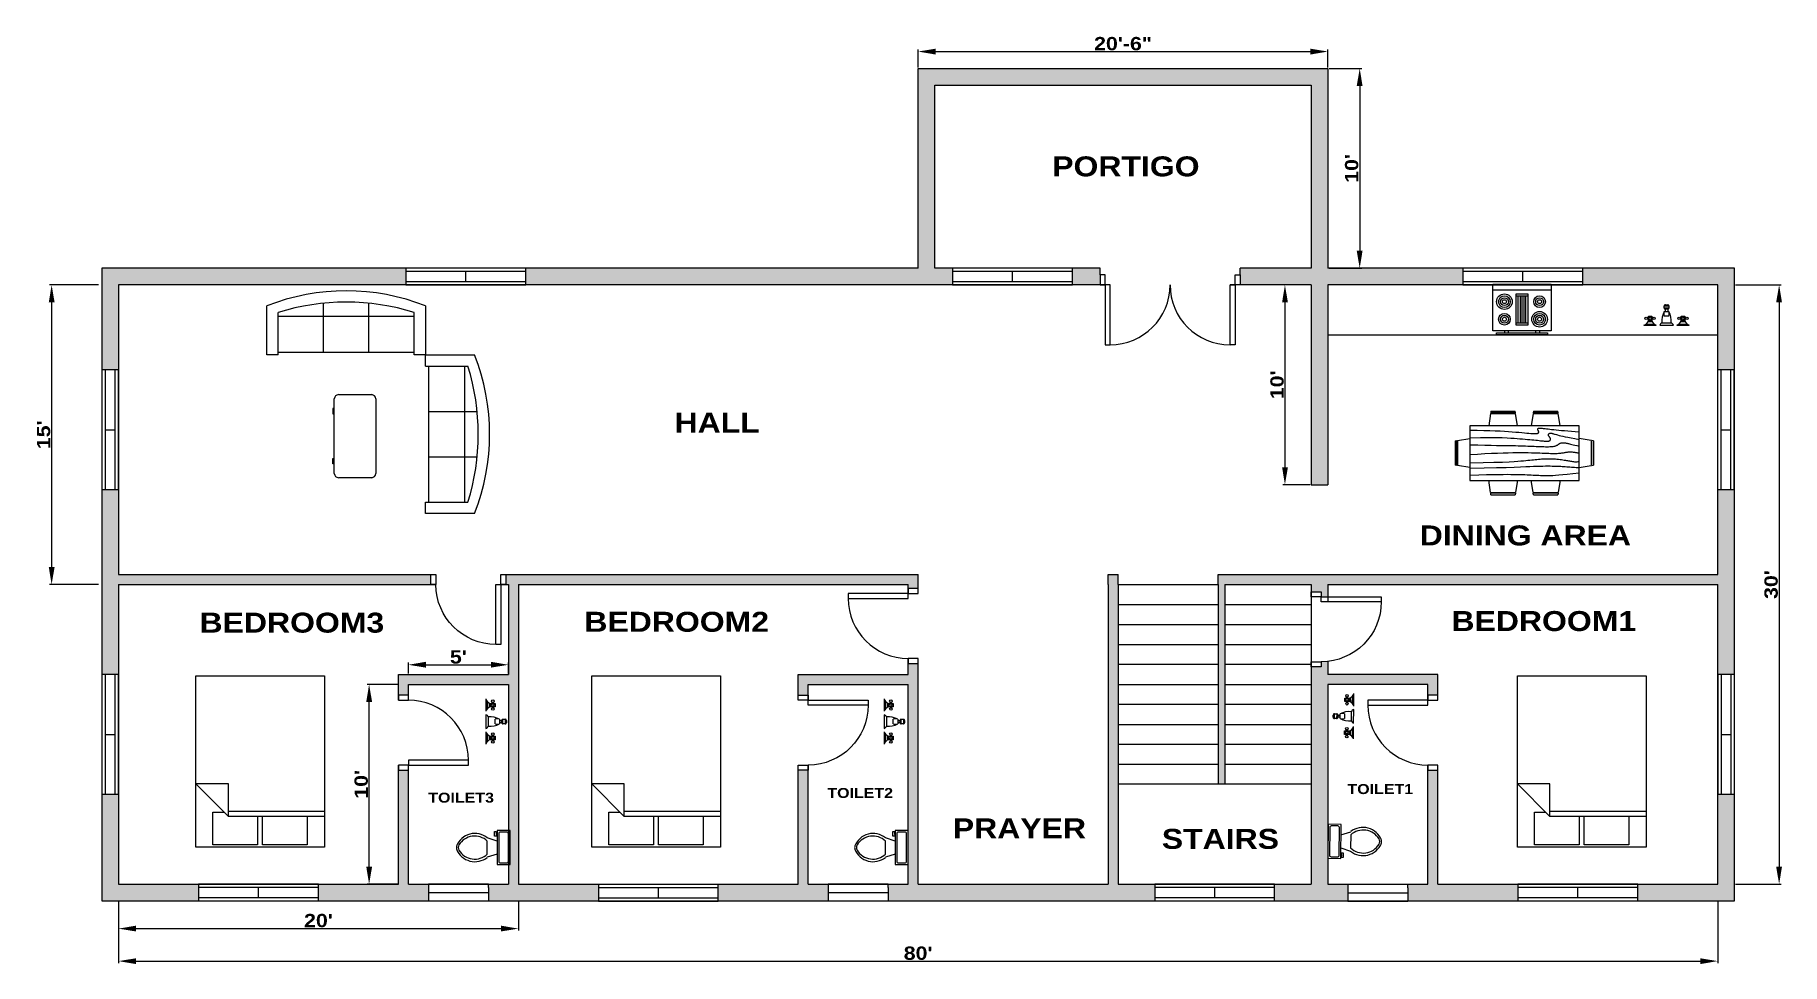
# Model space of a CAD drawing. Header units: feet. Extents: x 2396 to 3445, y 1449 to 2007.
import ezdxf

# ---------------------------------------------------------------- set-up
doc = ezdxf.new("R2010")
doc.units = ezdxf.units.FT
for name, color, linetype in [('BLOCK', 130, 'Continuous'), ('DIM', 60, 'Continuous'), ('DOOR', 100, 'Continuous'), ('HATCH', 144, 'Continuous'), ('TEXT', 51, 'Continuous'), ('WINDOW', 10, 'Continuous')]:
    doc.layers.add(name, color=color, linetype=linetype)
doc.styles.get("Standard").update_dxf_attribs({"font": 'ariblk.ttf'})
doc.dimstyles.new('ISO-25', dxfattribs={"dimtxt": 8, "dimasz": 10.5, "dimexe": 1.25, "dimexo": 0.625, "dimtad": 1, "dimlunit": 4, "dimtxsty": 'Standard', "dimcen": 2.5, "dimadec": 0, "dimazin": 0, "dimtfac": 0.6, "dimtmove": 0, "dimatfit": 3, "dimfxl": 1, "dimarcsym": 0})

# ---------------------------------------------------------------- blocks, each defined once
blk = doc.blocks.new('door2')
at = {"layer": 'DOOR'}
for points in [[(-78, 6), (-81, 6), (-81, 42), (-78, 42)], [(-6, 6), (-3, 6), (-3, 42), (-6, 42)], [(-81, 0), (-84, 0), (-84, 6), (-81, 6)], [(-3, 0), (0, 0), (0, 6), (-3, 6)]]:
    blk.add_lwpolyline(points, close=True, dxfattribs=at)
for centre, start, end in [((-78, 6), 0, 90), ((-6, 6), 90, 180)]:
    blk.add_arc(centre, 36, start, end, dxfattribs=at)
blk = doc.blocks.new('window2')
at = {"layer": 'WINDOW'}
for p, q in [((0, 10), (-72, 10)), ((-72, 10), (-72, 0)), ((0, 8), (-72, 8)), ((-72, 2), (0, 2)), ((-72, 0), (0, 0)), ((-36, 2), (-36, 8)), ((0, 0), (0, 10))]:
    blk.add_line(p, q, dxfattribs=at)
blk = doc.blocks.new('door1')
at = {"layer": 'DOOR'}
for points in [[(-6, 6), (-3, 6), (-3, 42), (-6, 42)], [(-45, 0), (-42, 0), (-42, 6), (-45, 6)], [(-3, 0), (0, 0), (0, 6), (-3, 6)]]:
    blk.add_lwpolyline(points, close=True, dxfattribs=at)
blk.add_arc((-6, 6), 36, 90, 180, dxfattribs=at)
blk = doc.blocks.new('Range-Oven - 30 in top')
for p, q in [((0, -3), (30, -3)), ((12, -6), (18, -6)), ((13, -20), (13, -6)), ((14, -6), (14, -20)), ((15, -20), (15, -6)), ((16, -6), (16, -20)), ((17, -20), (17, -6)), ((6, -24), (6, -25)), ((8, -25), (8, -24)), ((18, -20), (12, -20)), ((22, -25), (22, -24)), ((24, -24), (24, -25))]:
    blk.add_line(p, q)
for points in [[(0, -24), (0, 0), (30, 0), (30, -24)], [(12, -21), (12, -5), (18, -5), (18, -21)], [(2, -26), (2, -25), (28, -25), (28, -26)]]:
    blk.add_lwpolyline(points, close=True)
for centre, radius in [((6, -9), 4), ((6, -9), 3), ((6, -9), 2), ((6, -9), 1), ((24, -9), 3), ((24, -9), 2), ((24, -9), 1), ((6, -18), 3), ((6, -18), 2), ((6, -18), 1), ((24, -18), 4), ((24, -18), 3), ((24, -18), 2), ((24, -18), 1)]:
    blk.add_circle(centre, radius)
blk = doc.blocks.new('Faucet - Bathroom front')
for p, q in [((-0.5, 4.25), (0.5, 4.25)), ((-5, 0), (-2.25, 0)), ((-4.5087, 0.25), (-2.7408, 0.25)), ((-4, 1.625), (-4.25, 1.625)), ((-4, 1.375), (-4.25, 1.375)), ((-3.1442, 0.75), (-4.0979, 0.75)), ((-3.25, 1.625), (-3, 1.625)), ((-3.25, 1.375), (-3, 1.375)), ((-1.5, 0), (1.5, 0)), ((-1, 0.5), (1, 0.5)), ((0.5, 3.75), (-0.5, 3.75)), ((-0.5, 3), (0.5, 3)), ((0.5, 2), (-0.5, 2)), ((-0.25, 3), (-0.25, 3.5)), ((0.25, 3.5), (0.25, 3)), ((2.25, 0), (5, 0)), ((2.7413, 0.25), (4.5092, 0.25)), ((3.25, 1.625), (3, 1.625)), ((3.25, 1.375), (3, 1.375)), ((4.1058, 0.75), (3.1521, 0.75)), ((4, 1.625), (4.25, 1.625)), ((4, 1.375), (4.25, 1.375))]:
    blk.add_line(p, q)
for points in [[(-0.5, 3.75), (-0.5, 4.25)], [(-0.25, 4.5), (0.25, 4.5)], [(0.5, 4.25), (0.5, 3.75)], [(0.25, 3.5), (-0.25, 3.5)]]:
    blk.add_lwpolyline(points)
for points in [[(-4, 1), (-4, 2), (-3.25, 2), (-3.25, 1)], [(3.25, 1), (3.25, 2), (4, 2), (4, 1)]]:
    blk.add_lwpolyline(points, close=True)
for centre in [(-4.5, 1.5), (-3.625, 1.5), (-2.75, 1.5), (2.75, 1.5), (3.625, 1.5), (4.5, 1.5)]:
    blk.add_circle(centre, 0.2795)
for centre, radius, start, end in [((-0.2575, 4.2575), 0.2426, 88.22243, 181.7776), ((0.2575, 4.2575), 0.2426, 358.2224, 91.77757), ((-5.375, 1.375), 1.4252, 285.2551, 344.7449), ((-1.875, 1.375), 1.4252, 195.2551, 254.7449), ((-0.7962, -0.2038), 0.7327, 106.1502, 163.8498), ((3, 1), 4.0311, 150.2551, 187.125), ((0.6413, 2.5), 1.246, 156.3417, 203.6583), ((-0.2575, 3.7425), 0.2426, 178.2224, 271.7776), ((0.2575, 3.7425), 0.2426, 268.2224, 1.777565), ((-3, 1), 4.0311, 352.875, 29.74488), ((-0.6413, 2.5), 1.246, 336.3417, 23.65835), ((0.7962, -0.2038), 0.7327, 16.1502, 73.84979), ((1.875, 1.375), 1.4252, 285.2551, 344.7449), ((5.375, 1.375), 1.4252, 195.2551, 254.7449)]:
    blk.add_arc(centre, radius, start, end)
blk = doc.blocks.new('Dining Set - 36 x 72 in.')
at = {"linetype": 'Continuous'}
for p, q in [((-22.2343, 26.00059), (-23.4847, 17.99762)), ((-22.2304, 26), (-5.7608, 26)), ((-22, 27.5), (-22.1562, 26.50042)), ((-5.8416, 26.5), (-22.1534, 26.5)), ((-22, 27.5), (-6, 27.5)), ((-5.8437, 26.49966), (-6, 27.5)), ((-4.5152, 17.99762), (-5.7655, 25.99926)), ((5.7657, 26.00059), (4.5153, 17.99762)), ((5.7696, 26), (22.2392, 26)), ((6, 27.5), (5.8438, 26.50042)), ((22.1584, 26.5), (5.8466, 26.5)), ((6, 27.5), (22, 27.5)), ((22.1563, 26.49966), (22, 27.5)), ((23.4848, 17.99762), (22.2345, 25.99926)), ((36, 18), (-36, 18)), ((-36, 18), (-36, -18)), ((36, -18), (36, 18)), ((-45.5, 8), (-44.5004, 8.15617)), ((-45.5, 8), (-45.5, -8)), ((-44.5, -8.15843), (-44.5, 8.15338)), ((-44.0006, 8.23428), (-35.9976, 9.48474)), ((-44, 8.23041), (-44, -8.23915)), ((44.0006, 8.23428), (35.9976, 9.48474)), ((44, 8.23041), (44, -8.23915)), ((44.5, -8.15843), (44.5, 8.15338)), ((45.5, 8), (44.5005, 8.15617)), ((45.5, 8), (45.5, -8)), ((-44.4997, -8.15631), (-45.5, -8)), ((-35.9976, -9.48476), (-43.9993, -8.2345)), ((35.9976, -9.48476), (43.9993, -8.2345)), ((44.4997, -8.15631), (45.5, -8)), ((-36, -18), (36, -18)), ((-22.2343, -26.0006), (-23.4847, -17.99762)), ((-4.5152, -17.99762), (-5.7655, -25.99928)), ((5.7657, -26.0006), (4.5153, -17.99762)), ((23.4848, -17.99762), (22.2345, -25.99928)), ((-22.2304, -26), (-5.7608, -26)), ((-22, -27.5), (-22.1562, -26.50044)), ((-5.8416, -26.5), (-22.1534, -26.5)), ((-22, -27.5), (-6, -27.5)), ((-5.8437, -26.49967), (-6, -27.5)), ((5.7696, -26), (22.2392, -26)), ((6, -27.5), (5.8438, -26.50044)), ((22.1584, -26.5), (5.8466, -26.5)), ((6, -27.5), (22, -27.5)), ((22.1563, -26.49967), (22, -27.5))]:
    blk.add_line(p, q, dxfattribs=at)
for points in [[(-36, 15), (-31.1772, 14.97754), (-26.8079, 14.91406), (-22.8538, 14.81543), (-19.276, 14.6875), (-16.0362, 14.53613), (-13.0957, 14.36718), (-10.4159, 14.18652), (-7.9583, 14), (-5.6904, 13.81315), (-3.6035, 13.63021), (-1.6954, 13.45508), (0.0365, 13.29166), (1.5945, 13.14388), (2.9811, 13.01562), (4.1988, 12.9108), (5.25, 12.83333), (6.1393, 12.78613), (6.8802, 12.76823), (7.4883, 12.77767), (7.9792, 12.8125), (8.3685, 12.87077), (8.6719, 12.95052), (8.9049, 13.0498), (9.0833, 13.16666), (9.2205, 13.29899), (9.3216, 13.44401), (9.3895, 13.59879), (9.4271, 13.76041), (9.4373, 13.92594), (9.4232, 14.09245), (9.3875, 14.257), (9.3333, 14.41666), (9.2638, 14.56917), (9.1836, 14.71484), (9.0975, 14.85465), (9.0104, 14.98958), (8.9272, 15.1206), (8.8529, 15.2487), (8.7922, 15.37483), (8.75, 15.5), (8.7305, 15.62467), (8.7344, 15.74739), (8.7617, 15.86621), (8.8125, 15.97916), (8.8867, 16.08431), (8.9844, 16.17968), (9.1055, 16.26334), (9.25, 16.33333), (9.4189, 16.38802), (9.6172, 16.42708), (9.8506, 16.45052), (10.125, 16.45833), (10.4463, 16.45052), (10.8203, 16.42708), (11.2529, 16.38802), (11.75, 16.33333), (12.3184, 16.26318), (12.9694, 16.17838), (13.7151, 16.07991), (14.5677, 15.96875), (15.5395, 15.84586), (16.6426, 15.71224), (17.8893, 15.56884), (19.2917, 15.41666), (20.859, 15.25667), (22.5879, 15.08984), (24.4721, 14.91715), (26.5052, 14.73958), (28.6809, 14.5581), (30.9929, 14.3737), (33.4347, 14.18733), (36, 14)], [(-36, 10), (-28.9766, 10.14274), (-23.1725, 10.20442), (-18.4241, 10.19775), (-14.5677, 10.13541), (-11.4399, 10.03011), (-8.877, 9.89453), (-6.7154, 9.74137), (-4.7917, 9.58333), (-2.9698, 9.43082), (-1.2246, 9.28515), (0.4415, 9.14534), (2.026, 9.01041), (3.5266, 8.87939), (4.9408, 8.7513), (6.266, 8.62516), (7.5, 8.5), (8.6411, 8.37549), (9.6914, 8.2539), (10.6538, 8.13818), (11.5312, 8.03125), (12.3267, 7.93603), (13.043, 7.85547), (13.6831, 7.79248), (14.25, 7.75), (14.7471, 7.7303), (15.1797, 7.73307), (15.5537, 7.75732), (15.875, 7.80208), (16.1494, 7.86637), (16.3828, 7.94922), (16.5811, 8.04964), (16.75, 8.16666), (16.8944, 8.29915), (17.0143, 8.44531), (17.1089, 8.60319), (17.1771, 8.77083), (17.218, 8.94629), (17.2305, 9.1276), (17.2137, 9.31282), (17.1667, 9.5), (17.0895, 9.6875), (16.987, 9.875), (16.8649, 10.0625), (16.7292, 10.25), (16.5856, 10.4375), (16.4401, 10.625), (16.2985, 10.8125), (16.1667, 11), (16.05, 11.18733), (15.9518, 11.3737), (15.8752, 11.5581), (15.8229, 11.73958), (15.798, 11.91715), (15.8034, 12.08984), (15.842, 12.25667), (15.9167, 12.41666), (16.0295, 12.56836), (16.1784, 12.70833), (16.3605, 12.83268), (16.5729, 12.9375), (16.8127, 13.01888), (17.0768, 13.07291), (17.3625, 13.0957), (17.6667, 13.08333), (17.9894, 13.03312), (18.3418, 12.94726), (18.7382, 12.82918), (19.1927, 12.68229), (19.7195, 12.51001), (20.3327, 12.31575), (21.0465, 12.10294), (21.875, 11.875), (22.8357, 11.63354), (23.959, 11.37304), (25.2786, 11.08618), (26.8282, 10.76562), (28.6414, 10.40405), (30.752, 9.99414), (33.1936, 9.52856), (36, 9)], [(-36, 5.5), (-30.7157, 5.3348), (-26.069, 5.20963), (-21.9946, 5.11767), (-18.4271, 5.05208), (-15.3009, 5.00602), (-12.5508, 4.97265), (-10.1112, 4.94515), (-7.9167, 4.91666), (-5.909, 4.88167), (-4.0586, 4.83984), (-2.3429, 4.79215), (-0.7396, 4.73958), (0.7739, 4.6831), (2.22, 4.6237), (3.6213, 4.56233), (5, 4.5), (6.373, 4.43782), (7.7344, 4.3776), (9.0723, 4.32129), (10.375, 4.27083), (11.6309, 4.22819), (12.8281, 4.19531), (13.9551, 4.17415), (15, 4.16666), (15.954, 4.17448), (16.819, 4.19791), (17.6001, 4.23698), (18.3021, 4.29166), (18.9299, 4.36198), (19.4883, 4.44791), (19.9823, 4.54948), (20.4167, 4.66666), (20.7969, 4.79899), (21.1302, 4.94401), (21.4245, 5.09879), (21.6875, 5.26041), (21.9271, 5.42594), (22.1511, 5.59245), (22.3672, 5.757), (22.5834, 5.91666), (22.8065, 6.06868), (23.0404, 6.21093), (23.2879, 6.34147), (23.5521, 6.45833), (23.8358, 6.55957), (24.142, 6.64323), (24.4735, 6.70735), (24.8334, 6.75), (25.2235, 6.76969), (25.642, 6.76692), (26.0858, 6.74267), (26.5521, 6.69791), (27.0379, 6.63362), (27.5404, 6.55078), (28.0565, 6.45036), (28.5834, 6.33333), (29.1242, 6.19987), (29.7071, 6.04687), (30.3661, 5.87044), (31.1354, 5.66666), (32.0493, 5.43164), (33.142, 5.16146), (34.4475, 4.85221), (36, 4.5)], [(-36, -1), (-30.7915, -0.6591), (-26.0195, -0.38216), (-21.6519, -0.16284), (-17.6563, 0.00521), (-14.0005, 0.12833), (-10.6523, 0.21289), (-7.5796, 0.26522), (-4.75, 0.29166), (-2.134, 0.29793), (0.2878, 0.28711), (2.5317, 0.26163), (4.6146, 0.22396), (6.5529, 0.17651), (8.3633, 0.12174), (10.0623, 0.06209), (11.6667, 0), (13.1899, -0.06201), (14.6341, -0.1211), (15.9982, -0.17432), (17.2813, -0.21875), (18.4823, -0.25147), (19.6003, -0.26953), (20.6343, -0.27002), (21.5834, -0.25), (22.4481, -0.20768), (23.2357, -0.14584), (23.9549, -0.06836), (24.6146, 0.02083), (25.2235, 0.11784), (25.7904, 0.21875), (26.3241, 0.31966), (26.8334, 0.41666), (27.3265, 0.50618), (27.8099, 0.58593), (28.2894, 0.65397), (28.7709, 0.70833), (29.2601, 0.74707), (29.763, 0.76823), (30.2855, 0.76985), (30.8334, 0.75), (31.4088, 0.70784), (31.9994, 0.64713), (32.589, 0.57275), (33.1615, 0.48958), (33.7008, 0.4025), (34.1908, 0.3164), (34.6153, 0.23616), (34.9584, 0.16666), (35.2099, 0.11165), (35.3848, 0.07031), (35.504, 0.04069), (35.5886, 0.02083), (35.6594, 0.00879), (35.7377, 0.0026), (35.8442, 0.00032), (36, 0)], [(-36, -6.5), (-27.1843, -6.31267), (-20.084, -6.1263), (-14.469, -5.9419), (-10.1094, -5.76042), (-6.7752, -5.58285), (-4.2363, -5.41016), (-2.2629, -5.24333), (-0.625, -5.08334), (0.8708, -4.93099), (2.2715, -4.78646), (3.5872, -4.64974), (4.8281, -4.52084), (6.0046, -4.39974), (7.127, -4.28646), (8.2053, -4.18099), (9.25, -4.08334), (10.2705, -3.99382), (11.2734, -3.91407), (12.2647, -3.84603), (13.25, -3.79167), (14.2354, -3.75293), (15.2266, -3.73177), (16.2295, -3.73015), (17.25, -3.75), (18.2912, -3.79248), (19.3451, -3.85547), (20.4009, -3.93604), (21.4479, -4.03125), (22.4754, -4.13819), (23.4727, -4.25391), (24.4289, -4.37549), (25.3334, -4.5), (26.1785, -4.62492), (26.9694, -4.74935), (27.7145, -4.87281), (28.4219, -4.99479), (29.1, -5.11483), (29.7572, -5.23242), (30.4016, -5.34709), (31.0417, -5.45834), (31.6837, -5.56437), (32.3262, -5.65821), (32.9658, -5.73153), (33.599, -5.77604), (34.2224, -5.78345), (34.8327, -5.74545), (35.4264, -5.65373), (36, -5.5)], [(-36, -10), (-26.4022, -9.81299), (-18.4675, -9.62891), (-11.9839, -9.45069), (-6.7396, -9.28125), (-2.5226, -9.12354), (0.8789, -8.98047), (3.6769, -8.85498), (6.0833, -8.75), (8.2767, -8.66765), (10.3021, -8.60677), (12.1712, -8.56543), (13.8958, -8.54167), (15.4876, -8.53353), (16.9583, -8.53907), (18.3197, -8.55632), (19.5834, -8.58334), (20.7616, -8.61841), (21.8685, -8.66081), (22.9188, -8.71004), (23.9271, -8.76563), (24.9081, -8.82707), (25.8763, -8.89388), (26.8465, -8.96558), (27.8334, -9.04167), (28.8474, -9.12118), (29.8828, -9.20117), (30.93, -9.27824), (31.9792, -9.34896), (33.0205, -9.40991), (34.0443, -9.45768), (35.0407, -9.48885), (36, -9.5)], [(-36, -14.5), (-30.0881, -14.33513), (-25.0332, -14.21224), (-20.7312, -14.12647), (-17.0781, -14.07292), (-13.97, -14.04671), (-11.3027, -14.04297), (-8.9724, -14.05681), (-6.875, -14.08334), (-4.9224, -14.11833), (-3.0905, -14.16016), (-1.3709, -14.20785), (0.2448, -14.26042), (1.7647, -14.3169), (3.1973, -14.3763), (4.5507, -14.43767), (5.8333, -14.5), (7.0554, -14.5621), (8.235, -14.62175), (9.3922, -14.67652), (10.5469, -14.72396), (11.7192, -14.76164), (12.929, -14.78711), (14.1965, -14.79794), (15.5417, -14.79167), (16.9933, -14.76424), (18.6152, -14.70508), (20.4804, -14.60197), (22.6615, -14.44271), (25.2312, -14.21509), (28.2624, -13.9069), (31.8277, -13.50594), (36, -13)]]:
    blk.add_lwpolyline(points, dxfattribs=at)
blk = doc.blocks.new('Sofa - Roundback 7 ft.')
at = {"linetype": 'Continuous'}
for p, q in [((-12.00002, -32.4421), (-12.00003, -6.5971)), ((11.99997, -32.4421), (11.99998, -6.5971)), ((-36.000027, -34), (-36.000027, -11.4696)), ((-35.999844, -13.3819), (35.9998, -13.3819)), ((35.99998, -34), (35.99998, -11.4696)), ((-36.000027, -32.4421), (35.99998, -32.4421))]:
    blk.add_line(p, q, dxfattribs=at)
for points in [[(-36.000027, -34), (-42.000027, -34), (-42.000027, -8)], [(41.99998, -8), (41.99998, -34), (35.99998, -34)]]:
    blk.add_lwpolyline(points, dxfattribs=at)
for centre, radius, start, end in [((0, -114.25), 114.25, 68.43141, 111.5686), ((-0.00001, -127.1968), 121.1968, 72.72033, 107.2797)]:
    blk.add_arc(centre, radius, start, end, dxfattribs=at)
blk = doc.blocks.new('Bed - Queen')
at = {"linetype": 'Continuous'}
for p, q in [((0, -80.00003), (0, 0)), ((0, 0), (59.99999, 0)), ((59.99999, 0), (59.99999, -80.00003)), ((7.99999, -1.2), (28.79998, -1.2)), ((7.99999, -14.4), (7.99999, -1.2)), ((28.79998, -1.2), (28.79998, -14.4)), ((31.19999, -1.2), (51.99999, -1.2)), ((31.19999, -14.4), (31.19999, -1.2)), ((51.99999, -1.2), (51.99999, -16.4)), ((0, -14.4), (44.8, -14.4)), ((59.99999, -29.6), (44.8, -14.4)), ((44.8, -14.4), (44.8, -29.6)), ((44.8, -16.8), (0, -16.8)), ((51.99999, -16.4), (46.79936, -16.4)), ((44.8, -29.6), (59.99999, -29.6)), ((59.99999, -80.00003), (0, -80.00003))]:
    blk.add_line(p, q, dxfattribs=at)
blk = doc.blocks.new('Desk - 30 x 60 in.')
at = {"linetype": 'Continuous'}
for p, q in [((-26.999995, 0), (26.999995, 0)), ((-29.999995, -27), (-29.999995, -3)), ((29.999995, -3), (29.999995, -27)), ((26.999995, -30), (-26.999995, -30)), ((-20.000005, -30), (-20.000005, -31)), ((-20.000005, -31), (-16.000005, -31)), ((-16.000005, -31), (-16.000005, -30)), ((15.999995, -31), (15.999995, -30)), ((19.999995, -31), (15.999995, -31)), ((19.999995, -30), (19.999995, -31))]:
    blk.add_line(p, q, dxfattribs=at)
for centre, start, end in [((-26.499995, -3.5), 98.1301, 171.8699), ((26.499995, -3.5), 8.130102, 81.8699), ((-26.499995, -26.5), 188.1301, 261.8699), ((26.499995, -26.5), 278.1301, 351.8699)]:
    blk.add_arc(centre, 3.535534, start, end, dxfattribs=at)
blk = doc.blocks.new('Toilet - top')
for p, q in [((-10, -8.5), (-8, -8.5)), ((-10, -9.5), (-10, -8.5)), ((-7, -9.5), (-10, -9.5)), ((-8, -8.5), (-8, -8)), ((-7, -8), (-7, -9.5)), ((-4, -8), (-6, -14)), ((4, -8), (6, -14)), ((9.5, -6), (9.5, -2)), ((4, -14), (-4, -14))]:
    blk.add_line(p, q)
blk.add_lwpolyline([(10.5, -8), (10.5, 0), (-10.5, 0), (-10.5, -8)], close=True)
for points in [[(-9.5, -2), (-9.5, -6)], [(8.5, -1), (-8.5, -1)], [(-8.5, -7), (8.5, -7)]]:
    blk.add_lwpolyline(points)
for centre, radius, start, end in [((-8.6, -1.9), 0.884, 81.8699, 188.1301), ((-8.6, -6.1), 0.884, 171.8699, 278.1301), ((8.6, -1.9), 0.884, 351.8699, 98.1301), ((8.6, -6.1), 0.884, 261.8699, 8.1301), ((3.5, -21.6), 12.2, 141.4691, 247.9714), ((4.2, -21.8), 11.3, 136.3677, 238.9468), ((-3.5, -21.6), 12.2, 292.0284, 38.5307), ((-4.2, -21.8), 11.3, 301.053, 43.6321), ((0, -27.9), 4, 245.7318, 294.2682), ((0, -29), 4, 254.8605, 285.1395)]:
    blk.add_arc(centre, radius, start, end)
blk = doc.blocks.new('*D32')
at = {"layer": 'Defpoints', "color": 0, "transparency": 16777216}
for p in [(2434.8, 1856.6), (2406, 1676.6), (2434.8, 1676.6)]:
    blk.add_point(p, dxfattribs=at)
at = {"layer": 'DIM', "color": 0, "lineweight": -2, "transparency": 16777216}
for p, q in [((2434.2, 1856.6), (2404.8, 1856.6)), ((2406, 1846.1), (2406, 1687.1)), ((2434.2, 1676.6), (2404.8, 1676.6))]:
    blk.add_line(p, q, dxfattribs=at)
at = {"layer": 'DIM', "color": 0, "transparency": 16777216}
for points in [[(2404.3, 1846.1), (2407.8, 1846.1), (2406, 1856.6)], [(2404.3, 1687.1), (2407.8, 1687.1), (2406, 1676.6)]]:
    blk.add_solid(points, dxfattribs=at)
at = {"layer": 'DIM', "color": 0, "transparency": 16777216, "insert": (2401.2, 1766.6), "char_height": 8, "attachment_point": 5, "rotation": 90}
blk.add_mtext("15'", dxfattribs=at)
blk = doc.blocks.new('*D35')
at = {"layer": 'Defpoints', "color": 0, "transparency": 16777216}
for p in [(3162.2, 1856.6), (3146.4, 1736.6), (3162.2, 1736.6)]:
    blk.add_point(p, dxfattribs=at)
at = {"layer": 'DIM', "color": 0, "lineweight": -2, "transparency": 16777216}
for p, q in [((3161.6, 1856.6), (3145.2, 1856.6)), ((3146.4, 1846.1), (3146.4, 1747.1)), ((3161.6, 1736.6), (3145.2, 1736.6))]:
    blk.add_line(p, q, dxfattribs=at)
at = {"layer": 'DIM', "color": 0, "transparency": 16777216}
for points in [[(3144.7, 1846.1), (3148.2, 1846.1), (3146.4, 1856.6)], [(3144.7, 1747.1), (3148.2, 1747.1), (3146.4, 1736.6)]]:
    blk.add_solid(points, dxfattribs=at)
at = {"layer": 'DIM', "color": 0, "transparency": 16777216, "insert": (3141.7, 1796.6), "char_height": 8, "attachment_point": 5, "rotation": 90}
blk.add_mtext("10'", dxfattribs=at)
blk = doc.blocks.new('*D36')
at = {"layer": 'Defpoints', "color": 0, "transparency": 16777216}
for p in [(3416.2, 1856.6), (3416.2, 1496.6), (3443.1, 1496.6)]:
    blk.add_point(p, dxfattribs=at)
at = {"layer": 'DIM', "color": 0, "lineweight": -2, "transparency": 16777216}
for p, q in [((3416.9, 1856.6), (3444.3, 1856.6)), ((3443.1, 1846.1), (3443.1, 1507.1)), ((3416.9, 1496.6), (3444.3, 1496.6))]:
    blk.add_line(p, q, dxfattribs=at)
at = {"layer": 'DIM', "color": 0, "transparency": 16777216}
for points in [[(3441.3, 1846.1), (3444.8, 1846.1), (3443.1, 1856.6)], [(3441.3, 1507.1), (3444.8, 1507.1), (3443.1, 1496.6)]]:
    blk.add_solid(points, dxfattribs=at)
at = {"layer": 'DIM', "color": 0, "transparency": 16777216, "insert": (3438.3, 1676.6), "char_height": 8, "attachment_point": 5, "rotation": 90}
blk.add_mtext("30'", dxfattribs=at)
blk = doc.blocks.new('*D37')
at = {"layer": 'Defpoints', "color": 0, "transparency": 16777216}
for p in [(2446.2, 1486.6), (3406.2, 1486.6), (3406.2, 1450.4)]:
    blk.add_point(p, dxfattribs=at)
at = {"layer": 'DIM', "color": 0, "lineweight": -2, "transparency": 16777216}
for p, q in [((2446.2, 1486), (2446.2, 1449.1)), ((3406.2, 1486), (3406.2, 1449.1)), ((2456.7, 1450.4), (3395.7, 1450.4))]:
    blk.add_line(p, q, dxfattribs=at)
at = {"layer": 'DIM', "color": 0, "transparency": 16777216}
for points in [[(2456.7, 1452.1), (2456.7, 1448.6), (2446.2, 1450.4)], [(3395.7, 1452.1), (3395.7, 1448.6), (3406.2, 1450.4)]]:
    blk.add_solid(points, dxfattribs=at)
at = {"layer": 'DIM', "color": 0, "transparency": 16777216, "insert": (2926.2, 1455.1), "char_height": 8, "attachment_point": 5}
blk.add_mtext("80'", dxfattribs=at)
blk = doc.blocks.new('*D38')
at = {"layer": 'Defpoints', "color": 0, "transparency": 16777216}
for p in [(2446.2, 1486.6), (2686.2, 1486.6), (2686.2, 1469.9)]:
    blk.add_point(p, dxfattribs=at)
at = {"layer": 'DIM', "color": 0, "lineweight": -2, "transparency": 16777216}
for p, q in [((2446.2, 1486), (2446.2, 1468.7)), ((2686.2, 1486), (2686.2, 1468.7)), ((2456.7, 1469.9), (2675.7, 1469.9))]:
    blk.add_line(p, q, dxfattribs=at)
at = {"layer": 'DIM', "color": 0, "transparency": 16777216}
for points in [[(2456.7, 1471.7), (2456.7, 1468.2), (2446.2, 1469.9)], [(2675.7, 1471.7), (2675.7, 1468.2), (2686.2, 1469.9)]]:
    blk.add_solid(points, dxfattribs=at)
at = {"layer": 'DIM', "color": 0, "transparency": 16777216, "insert": (2566.2, 1474.7), "char_height": 8, "attachment_point": 5}
blk.add_mtext("20'", dxfattribs=at)
blk = doc.blocks.new('*D39')
at = {"layer": 'Defpoints', "color": 0, "transparency": 16777216}
for p in [(2596.6, 1616.6), (2614.2, 1616.6), (2614.2, 1496.6)]:
    blk.add_point(p, dxfattribs=at)
at = {"layer": 'DIM', "color": 0, "lineweight": -2, "transparency": 16777216}
for p, q in [((2613.6, 1616.6), (2595.4, 1616.6)), ((2596.6, 1507.1), (2596.6, 1606.1)), ((2613.6, 1496.6), (2595.4, 1496.6))]:
    blk.add_line(p, q, dxfattribs=at)
at = {"layer": 'DIM', "color": 0, "transparency": 16777216}
for points in [[(2594.9, 1606.1), (2598.4, 1606.1), (2596.6, 1616.6)], [(2594.9, 1507.1), (2598.4, 1507.1), (2596.6, 1496.6)]]:
    blk.add_solid(points, dxfattribs=at)
at = {"layer": 'DIM', "color": 0, "transparency": 16777216, "insert": (2591.9, 1556.6), "char_height": 8, "attachment_point": 5, "rotation": 90}
blk.add_mtext("10'", dxfattribs=at)
blk = doc.blocks.new('*D40')
at = {"layer": 'Defpoints', "color": 0, "transparency": 16777216}
for p in [(2680.2, 1628.4), (2620.2, 1622.6), (2680.2, 1622.6)]:
    blk.add_point(p, dxfattribs=at)
at = {"layer": 'DIM', "color": 0, "lineweight": -2, "transparency": 16777216}
for p, q in [((2620.2, 1623.2), (2620.2, 1629.7)), ((2630.7, 1628.4), (2669.7, 1628.4)), ((2680.2, 1623.2), (2680.2, 1629.7))]:
    blk.add_line(p, q, dxfattribs=at)
at = {"layer": 'DIM', "color": 0, "transparency": 16777216}
for points in [[(2630.7, 1630.2), (2630.7, 1626.7), (2620.2, 1628.4)], [(2669.7, 1630.2), (2669.7, 1626.7), (2680.2, 1628.4)]]:
    blk.add_solid(points, dxfattribs=at)
at = {"layer": 'DIM', "color": 0, "transparency": 16777216, "insert": (2650.2, 1633.1), "char_height": 8, "attachment_point": 5}
blk.add_mtext("5'", dxfattribs=at)
blk = doc.blocks.new('*D41')
at = {"layer": 'Defpoints', "color": 0, "transparency": 16777216}
for p in [(3172.2, 1986.6), (3172.2, 1866.6), (3191.3, 1866.6)]:
    blk.add_point(p, dxfattribs=at)
at = {"layer": 'DIM', "color": 0, "lineweight": -2, "transparency": 16777216}
for p, q in [((3172.9, 1986.6), (3192.5, 1986.6)), ((3191.3, 1976.1), (3191.3, 1877.1)), ((3172.9, 1866.6), (3192.5, 1866.6))]:
    blk.add_line(p, q, dxfattribs=at)
at = {"layer": 'DIM', "color": 0, "transparency": 16777216}
for points in [[(3189.5, 1976.1), (3193, 1976.1), (3191.3, 1986.6)], [(3189.5, 1877.1), (3193, 1877.1), (3191.3, 1866.6)]]:
    blk.add_solid(points, dxfattribs=at)
at = {"layer": 'DIM', "color": 0, "transparency": 16777216, "insert": (3186.5, 1926.6), "char_height": 8, "attachment_point": 5, "rotation": 90}
blk.add_mtext("10'", dxfattribs=at)
blk = doc.blocks.new('*D42')
at = {"layer": 'Defpoints', "color": 0, "transparency": 16777216}
for p in [(3172.2, 1996.8), (2926.2, 1986.6), (3172.2, 1986.6)]:
    blk.add_point(p, dxfattribs=at)
at = {"layer": 'DIM', "color": 0, "lineweight": -2, "transparency": 16777216}
for p, q in [((2926.2, 1987.2), (2926.2, 1998)), ((2936.7, 1996.8), (3161.7, 1996.8)), ((3172.2, 1987.2), (3172.2, 1998))]:
    blk.add_line(p, q, dxfattribs=at)
at = {"layer": 'DIM', "color": 0, "transparency": 16777216}
for points in [[(2936.7, 1998.5), (2936.7, 1995), (2926.2, 1996.8)], [(3161.7, 1998.5), (3161.7, 1995), (3172.2, 1996.8)]]:
    blk.add_solid(points, dxfattribs=at)
at = {"layer": 'DIM', "color": 0, "transparency": 16777216, "insert": (3049.2, 2001.5), "char_height": 8, "attachment_point": 5}
blk.add_mtext('20\'-6"', dxfattribs=at)

msp = doc.modelspace()

# ---------------------------------------------------------------- hatches: boundary and pattern name
at = {"layer": 'HATCH'}
h = msp.add_hatch(color=256, dxfattribs=at)
h.dxf.hatch_style = 1
h.paths.add_polyline_path([(3172.238, 1986.607), (2926.238, 1986.607), (2926.238, 1866.607), (2936.238, 1866.607), (2936.238, 1976.607), (3162.238, 1976.607), (3162.238, 1866.607), (3172.238, 1866.607)])
h = msp.add_hatch(color=256, dxfattribs=at)
h.dxf.hatch_style = 1
h.paths.add_polyline_path([(2618.715, 1866.607), (2436.238, 1866.607), (2436.238, 1805.607), (2446.238, 1805.607), (2446.238, 1856.607), (2618.715, 1856.607)])
h.paths.add_polyline_path([(2946.796, 1866.607), (2690.715, 1866.607), (2690.715, 1856.607), (2946.796, 1856.607)])
h.paths.add_polyline_path([(2446.238, 1733.607), (2436.238, 1733.607), (2436.238, 1622.607), (2446.238, 1622.607), (2446.238, 1676.607), (2633.738, 1676.607), (2633.738, 1682.607), (2446.238, 1682.607)])
h.paths.add_polyline_path([(2446.238, 1550.607), (2436.238, 1550.607), (2436.238, 1486.607), (2494.238, 1486.607), (2494.238, 1496.607), (2446.238, 1496.607)])
h.paths.add_polyline_path([(2632.238, 1496.607), (2620.238, 1496.607), (2620.238, 1565.091), (2614.238, 1565.091), (2614.238, 1496.607), (2566.238, 1496.607), (2566.238, 1486.607), (2632.238, 1486.607)])
h.paths.add_polyline_path([(2686.238, 1676.607), (2920.238, 1676.607), (2920.238, 1674.245), (2926.238, 1674.245), (2926.238, 1676.607), (2926.238, 1682.607), (2678.738, 1682.607), (2678.738, 1676.607), (2680.238, 1676.607), (2680.238, 1622.607), (2620.238, 1622.607), (2614.238, 1622.607), (2614.238, 1616.607), (2614.238, 1610.091), (2620.238, 1610.091), (2620.238, 1616.607), (2680.238, 1616.607), (2680.238, 1528.827), (2681.212, 1528.827), (2681.212, 1508.369), (2680.238, 1508.369), (2680.238, 1496.607), (2668.238, 1496.607), (2668.238, 1494.528), (2668.238, 1488.528), (2668.238, 1486.607), (2734.238, 1486.607), (2734.238, 1496.607), (2686.238, 1496.607)])
h.paths.add_polyline_path([(2872.238, 1496.607), (2860.238, 1496.607), (2860.238, 1565.181), (2854.238, 1565.181), (2854.238, 1496.607), (2806.238, 1496.607), (2806.238, 1486.607), (2872.238, 1486.607)], flags=17)
h.paths.add_polyline_path([(3068.238, 1496.607), (3046.238, 1496.607), (3046.238, 1676.607), (3046.238, 1682.607), (3040.238, 1682.607), (3040.238, 1676.607), (3040.238, 1496.607), (2926.238, 1496.607), (2926.238, 1629.245), (2920.238, 1629.245), (2920.238, 1622.607), (2860.238, 1622.607), (2854.238, 1622.607), (2854.238, 1616.607), (2854.238, 1610.181), (2860.238, 1610.181), (2860.238, 1616.607), (2920.238, 1616.607), (2920.238, 1496.607), (2908.238, 1496.607), (2908.238, 1494.632), (2908.238, 1488.632), (2908.238, 1486.607), (3068.238, 1486.607)])
h.paths.add_polyline_path([(3172.238, 1512.139), (3172.173, 1512.14), (3172.238, 1522.368), (3172.238, 1616.607), (3232.218, 1616.607), (3232.218, 1610.181), (3238.218, 1610.181), (3238.218, 1616.607), (3238.218, 1622.607), (3232.218, 1622.607), (3172.238, 1622.607), (3172.238, 1630.483, -0.02784244), (3168.238, 1630.26), (3168.238, 1627.26), (3162.238, 1627.26), (3162.238, 1496.607), (3140.238, 1496.607), (3140.238, 1486.607), (3184.228, 1486.607), (3184.228, 1496.607), (3172.238, 1496.607)])
h.paths.add_polyline_path([(3238.218, 1565.181), (3232.218, 1565.181), (3232.218, 1496.607), (3220.228, 1496.607), (3220.228, 1494.445), (3220.228, 1488.445), (3220.228, 1486.607), (3286.228, 1486.607), (3286.228, 1496.607), (3238.218, 1496.607)])
h.paths.add_polyline_path([(3416.238, 1550.607), (3406.238, 1550.607), (3406.238, 1496.607), (3358.228, 1496.607), (3358.228, 1486.607), (3416.238, 1486.607)])
h.paths.add_polyline_path([(3416.238, 1733.607), (3406.238, 1733.607), (3406.238, 1682.607), (3106.238, 1682.607), (3106.238, 1676.607), (3106.238, 1556.607), (3110.238, 1556.607), (3110.238, 1676.607), (3162.238, 1676.607), (3162.238, 1672.26), (3168.238, 1672.26), (3168.238, 1669.26), (3172.238, 1669.26), (3172.238, 1676.607), (3406.238, 1676.607), (3406.238, 1622.607), (3416.238, 1622.607)])
h.paths.add_polyline_path([(3416.238, 1866.607), (3325.238, 1866.607), (3325.238, 1856.607), (3406.238, 1856.607), (3406.238, 1805.607), (3416.238, 1805.607)])
h.paths.add_polyline_path([(3253.238, 1866.607), (3119.455, 1866.607), (3119.455, 1862.607), (3119.455, 1856.607), (3162.238, 1856.607), (3162.238, 1736.607), (3166.238, 1736.607), (3172.238, 1736.607), (3172.238, 1856.607), (3253.238, 1856.607)])
h = msp.add_hatch(color=256, dxfattribs=at)
h.dxf.hatch_style = 1
h.paths.add_polyline_path([(3035.455, 1862.607), (3035.455, 1866.607), (3018.796, 1866.607), (3018.796, 1856.607), (3035.455, 1856.607)])

# ---------------------------------------------------------------- linework, layer by layer
for p, q in [((2926.238, 1866.607), (2926.238, 1986.607)), ((2926.238, 1986.607), (3172.238, 1986.607)), ((3172.238, 1986.607), (3172.238, 1866.607)), ((2936.238, 1866.607), (2936.238, 1976.607)), ((2936.238, 1976.607), (3162.238, 1976.607)), ((3162.238, 1976.607), (3162.238, 1866.607)), ((3035.455, 1862.607), (3035.455, 1866.607)), ((3119.455, 1862.607), (3119.455, 1866.607)), ((3162.238, 1856.607), (3162.238, 1736.607)), ((3172.238, 1856.607), (3172.238, 1736.607)), ((3172.238, 1856.607), (3172.238, 1826.607)), ((3172.238, 1826.607), (3406.238, 1826.607)), ((3162.238, 1736.607), (3166.238, 1736.607)), ((3166.238, 1736.607), (3172.238, 1736.607)), ((2446.238, 1682.607), (2636.738, 1682.607)), ((2675.738, 1682.607), (2926.238, 1682.607)), ((2926.238, 1676.607), (2926.238, 1682.607)), ((3040.238, 1676.607), (3040.238, 1682.607)), ((3040.238, 1682.607), (3046.238, 1682.607)), ((3046.238, 1676.607), (3046.238, 1682.607)), ((3106.238, 1676.607), (3106.238, 1682.607)), ((3106.238, 1682.607), (3406.238, 1682.607)), ((2446.238, 1676.607), (2636.738, 1676.607)), ((2672.738, 1676.607), (2680.238, 1676.607)), ((2680.238, 1676.607), (2680.238, 1622.607)), ((2686.238, 1676.607), (2686.238, 1496.607)), ((2686.238, 1676.607), (2920.238, 1676.607)), ((2920.238, 1668.245), (2920.238, 1676.607)), ((2926.238, 1671.245), (2926.238, 1676.607)), ((3040.238, 1676.607), (3040.238, 1496.607)), ((3046.238, 1676.607), (3046.238, 1496.607)), ((3046.238, 1676.607), (3106.238, 1676.607)), ((3106.238, 1676.607), (3106.238, 1556.607)), ((3110.238, 1676.607), (3110.238, 1556.607)), ((3110.238, 1676.607), (3162.238, 1676.607)), ((3162.238, 1676.607), (3162.238, 1496.607)), ((3172.238, 1676.607), (3172.238, 1666.26)), ((3172.238, 1676.607), (3406.238, 1676.607)), ((3046.238, 1664.607), (3106.238, 1664.607)), ((3110.238, 1664.607), (3162.238, 1664.607)), ((3046.238, 1652.607), (3106.238, 1652.607)), ((3110.238, 1652.607), (3162.238, 1652.607)), ((3046.238, 1640.607), (3106.238, 1640.607)), ((3110.238, 1640.607), (3162.238, 1640.607)), ((2920.238, 1622.607), (2920.238, 1632.245)), ((2926.238, 1496.607), (2926.238, 1632.245)), ((3046.238, 1628.607), (3046.238, 1616.607)), ((3106.238, 1628.607), (3046.238, 1628.607)), ((3162.238, 1628.607), (3110.238, 1628.607)), ((3172.238, 1630.483), (3172.238, 1622.607)), ((2614.238, 1616.607), (2614.238, 1622.607)), ((2614.238, 1622.607), (2620.238, 1622.607)), ((2614.238, 1607.181), (2614.238, 1616.607)), ((2620.238, 1622.607), (2680.238, 1622.607)), ((2620.238, 1616.607), (2680.238, 1616.607)), ((2620.238, 1607.091), (2620.238, 1616.607)), ((2680.238, 1616.607), (2680.238, 1496.607)), ((2854.238, 1616.607), (2854.238, 1622.607)), ((2854.238, 1622.607), (2860.238, 1622.607)), ((2854.238, 1607.181), (2854.238, 1616.607)), ((2860.238, 1622.607), (2920.238, 1622.607)), ((2860.238, 1616.607), (2920.238, 1616.607)), ((2860.238, 1604.181), (2860.238, 1616.607)), ((2920.238, 1496.607), (2920.238, 1616.607)), ((3046.238, 1616.607), (3106.238, 1616.607)), ((3110.238, 1616.607), (3162.238, 1616.607)), ((3232.218, 1622.607), (3172.218, 1622.607)), ((3232.218, 1616.607), (3172.218, 1616.607)), ((3172.238, 1616.607), (3172.238, 1496.607)), ((3238.218, 1622.607), (3232.218, 1622.607)), ((3232.218, 1604.181), (3232.218, 1616.607)), ((3238.218, 1616.607), (3238.218, 1622.607)), ((3238.218, 1607.181), (3238.218, 1616.607)), ((3046.238, 1604.607), (3046.238, 1592.607)), ((3106.238, 1604.607), (3046.238, 1604.607)), ((3162.238, 1604.607), (3110.238, 1604.607)), ((3046.238, 1592.607), (3106.238, 1592.607)), ((3110.238, 1592.607), (3162.238, 1592.607)), ((3046.238, 1580.607), (3046.238, 1568.607)), ((3106.238, 1580.607), (3046.238, 1580.607)), ((3162.238, 1580.607), (3110.238, 1580.607)), ((2614.238, 1496.607), (2614.238, 1568.181)), ((2620.238, 1496.607), (2620.238, 1568.181)), ((2854.238, 1496.607), (2854.238, 1568.181)), ((2860.238, 1496.607), (2860.238, 1568.181)), ((3046.238, 1568.607), (3106.238, 1568.607)), ((3110.238, 1568.607), (3162.238, 1568.607)), ((3232.218, 1496.607), (3232.218, 1568.181)), ((3238.218, 1496.607), (3238.218, 1568.181)), ((3162.238, 1556.607), (3046.238, 1556.607)), ((3046.238, 1556.607), (3046.238, 1544.607)), ((3046.238, 1532.607), (3046.238, 1531.607)), ((3046.238, 1531.607), (3046.238, 1530.607)), ((3046.238, 1530.607), (3046.238, 1518.607))]:
    msp.add_line(p, q)
for points in [[(2926.238, 1866.607), (2436.238, 1866.607), (2436.238, 1486.607), (3416.238, 1486.607), (3416.238, 1866.607), (3172.238, 1866.607)], [(3041.455, 1856.607), (2446.238, 1856.607), (2446.238, 1682.607)], [(3035.455, 1866.607), (2936.238, 1866.607)], [(3162.238, 1856.607), (3113.455, 1856.607)], [(3162.238, 1866.607), (3119.455, 1866.607)], [(3406.238, 1682.607), (3406.238, 1856.607), (3172.238, 1856.607)], [(2446.238, 1676.607), (2446.238, 1496.607), (2614.238, 1496.607)], [(3238.218, 1496.607), (3406.238, 1496.607), (3406.238, 1676.607)], [(2620.238, 1496.607), (2680.238, 1496.607)], [(2686.238, 1496.607), (2854.238, 1496.607)], [(2860.238, 1496.607), (2920.238, 1496.607)], [(2926.238, 1496.607), (3040.238, 1496.607)], [(3046.238, 1496.607), (3162.238, 1496.607)], [(3172.238, 1496.607), (3232.218, 1496.607)]]:
    msp.add_lwpolyline(points)
at = {"layer": 'WINDOW'}
for p, q in [((2668.238, 1496.528), (2632.238, 1496.528)), ((2632.238, 1496.528), (2632.238, 1486.528)), ((2632.238, 1491.528), (2668.238, 1491.528)), ((2668.238, 1494.528), (2668.238, 1496.528)), ((2668.238, 1494.528), (2668.238, 1488.528)), ((2908.238, 1496.632), (2872.238, 1496.632)), ((2872.238, 1496.632), (2872.238, 1486.632)), ((2872.238, 1491.632), (2908.238, 1491.632)), ((2908.238, 1494.632), (2908.238, 1496.632)), ((2908.238, 1494.632), (2908.238, 1488.632)), ((3220.228, 1496.445), (3184.228, 1496.445)), ((3184.228, 1496.445), (3184.228, 1486.445)), ((3184.228, 1491.445), (3220.228, 1491.445)), ((3220.228, 1494.445), (3220.228, 1496.445)), ((3220.228, 1494.445), (3220.228, 1488.445)), ((2632.238, 1486.528), (2668.238, 1486.528)), ((2668.238, 1488.528), (2668.238, 1486.528)), ((2872.238, 1486.632), (2908.238, 1486.632)), ((2908.238, 1488.632), (2908.238, 1486.632)), ((3184.228, 1486.445), (3220.228, 1486.445)), ((3220.228, 1488.445), (3220.228, 1486.445))]:
    msp.add_line(p, q, dxfattribs=at)

# ---------------------------------------------------------------- block references
at = {"layer": 'BLOCK'}
for name, p, xscale, yscale, zscale in [('Range-Oven - 30 in top', (3271.154, 1857.078), 1.171987327778542, 1.171987327778542, 1.171987327778542), ('Sofa - Roundback 7 ft.', (2582.85, 1853.044), 1.133028105849171, 1.133028105849171, 1.133028105849171), ('Faucet - Bathroom front', (3375.497, 1832.42), 2.724027485090607, 2.724027485090607, 2.724027485090607), ('Dining Set - 36 x 72 in.', (3290.171, 1755.62), 0.9116782612907905, 0.9116782612907905, 0.9116782612907905)]:
    msp.add_blockref(name, p, dxfattribs=dict(at, xscale=xscale, yscale=yscale, zscale=zscale))
for name, p, xscale, yscale, zscale, rotation in [('Sofa - Roundback 7 ft.', (2668.96, 1766.933), 1.133028105849171, 1.133028105849171, 1.133028105849171, 270), ('Desk - 30 x 60 in.', (2600.684, 1765.755), 0.8331369915033784, 0.8331369915033784, 0.8331369915033784, 270), ('Bed - Queen', (2569.783, 1518.764), 1.287704354443317, 1.287704354443317, 1.287704354443317, 180), ('Bed - Queen', (2807.485, 1518.764), 1.287704354443317, 1.287704354443317, 1.287704354443317, 180), ('Bed - Queen', (3363.217, 1518.764), 1.287704354443317, 1.287704354443317, 1.287704354443317, 180), ('Faucet - Bathroom front', (2666.761, 1594.316), 2.724027485090605, 2.724027485090605, 2.724027485090605, 270.0000055073845), ('Faucet - Bathroom front', (2905.787, 1594.316), 2.724027485090605, 2.724027485090605, 2.724027485090605, 270.0000055073845), ('Faucet - Bathroom front', (3187.678, 1597.472), 2.724027485090605, 2.724027485090605, 2.724027485090605, 89.63195967033853), ('Toilet - top', (3172.238, 1522.368), 0.9742051904069022, 0.9742051904069022, 0.9742051904069022, 89.63195416295407), ('Toilet - top', (2681.212, 1518.598), 0.9742051904069022, 0.9742051904069022, 0.9742051904069022, 270), ('Toilet - top', (2920.238, 1518.598), 0.9742051904069022, 0.9742051904069022, 0.9742051904069022, 270)]:
    msp.add_blockref(name, p, dxfattribs=dict(at, xscale=xscale, yscale=yscale, zscale=zscale, rotation=rotation))
at = {"layer": 'WINDOW'}
for p in [(2690.715, 1856.711), (3018.796, 1856.711), (3325.238, 1856.598), (2566.238, 1486.626), (2806.238, 1486.352), (3140.238, 1486.524), (3358.228, 1486.54)]:
    msp.add_blockref('window2', p, dxfattribs=at)
for name, p, rotation in [('door2', (3035.455, 1862.607), 180), ('window2', (2436.235, 1733.607), 270), ('window2', (3406.152, 1733.607), 270), ('door1', (2926.238, 1674.245), 89.99999999999841), ('window2', (2436.144, 1550.607), 270), ('window2', (3406.27, 1550.607), 270), ('door1', (2614.238, 1565.091), 269.9999999999984), ('door1', (3238.218, 1610.181), 89.99999999999841)]:
    msp.add_blockref(name, p, dxfattribs=dict(at, rotation=rotation))
at = {"layer": 'WINDOW', "xscale": -1}
for p, rotation in [((2678.738, 1682.607), 180), ((3162.238, 1672.26), 270.0000000000016), ((2854.238, 1610.181), 270.0000000000016)]:
    msp.add_blockref('door1', p, dxfattribs=dict(at, rotation=rotation))

# ---------------------------------------------------------------- texts
at = {"layer": 'TEXT'}
for s, height, p in [('PORTIGO', 12, (3006.684, 1921.807)), ('HALL', 12, (2779.983, 1767.82)), ('DINING AREA', 12, (3227.333, 1700.119)), ('BEDROOM3', 12, (2494.806, 1647.723)), ('BEDROOM2', 12, (2725.827, 1648.235)), ('BEDROOM1', 12, (3246.37, 1648.675)), ('TOILET2', 6, (2871.704, 1548.402)), ('TOILET1', 6, (3183.921, 1550.743)), ('TOILET3', 6, (2632.122, 1545.578)), ('PRAYER', 12, (2947.042, 1524.139)), ('STAIRS', 12, (3072.492, 1517.827))]:
    msp.add_text(s, height=height, dxfattribs=at).set_placement(p)

# ---------------------------------------------------------------- dimensions: what is measured, and where the dimension line sits
at = {"layer": 'DIM'}
for base, p1, p2, picture, middle in [((3172.238, 1996.771), (2926.238, 1986.607), (3172.238, 1986.607), '*D42', (3049.238, 2001.532)), ((2680.238, 1628.428), (2620.238, 1622.607), (2680.238, 1622.607), '*D40', (2650.238, 1633.122)), ((3406.238, 1450.362), (2446.238, 1486.607), (3406.238, 1486.607), '*D37', (2926.238, 1455.123)), ((2686.238, 1469.922), (2446.238, 1486.607), (2686.238, 1486.607), '*D38', (2566.238, 1474.684))]:
    dim = msp.add_linear_dim(base=base, p1=p1, p2=p2, dimstyle='ISO-25', dxfattribs=at)
    dim.commit()
    dim.dimension.update_dxf_attribs({"geometry": picture, "text_midpoint": middle})
for base, p1, p2, picture, middle in [((3191.283, 1866.607), (3172.238, 1986.607), (3172.238, 1866.607), '*D41', (3186.522, 1926.607)), ((2406.004, 1676.607), (2434.83, 1856.607), (2434.83, 1676.607), '*D32', (2401.243, 1766.607)), ((3146.419, 1736.607), (3162.238, 1856.607), (3162.238, 1736.607), '*D35', (3141.657, 1796.607)), ((3443.098, 1496.607), (3416.238, 1856.607), (3416.238, 1496.607), '*D36', (3438.337, 1676.607)), ((2596.637, 1616.607), (2614.238, 1496.607), (2614.238, 1616.607), '*D39', (2591.875, 1556.607))]:
    dim = msp.add_linear_dim(base=base, p1=p1, p2=p2, angle=90, dimstyle='ISO-25', dxfattribs=at)
    dim.commit()
    dim.dimension.update_dxf_attribs({"geometry": picture, "text_midpoint": middle})

doc.saveas('drawing.dxf')
